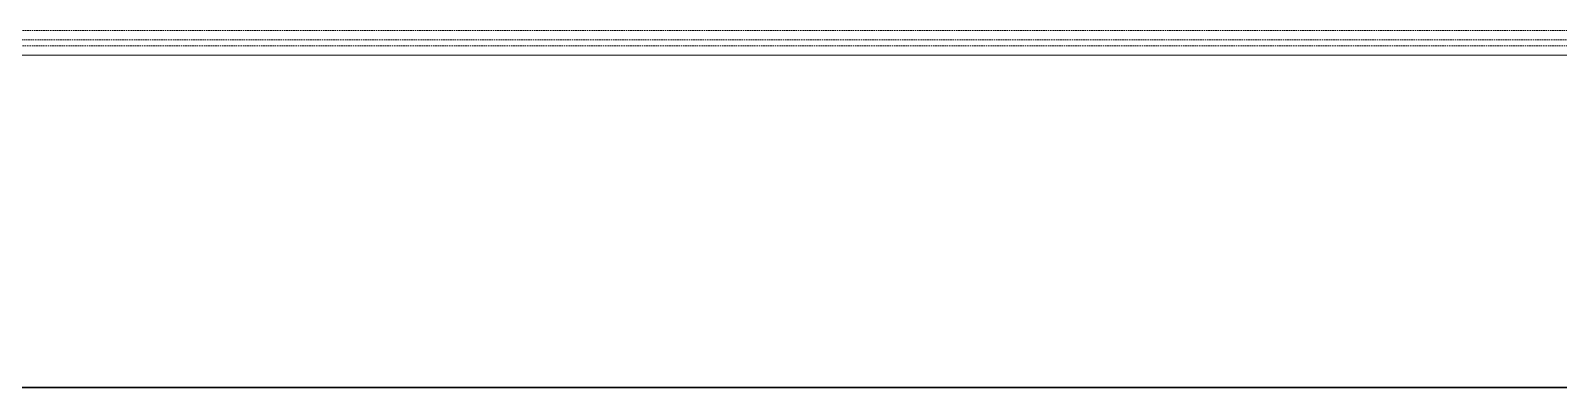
# Model space of a CAD drawing. Extents: x -1457 to 23780, y -2071 to 4205.
# Drawn here: x 14793.1 to 15042.9, y 2308.7 to 2367 of the extents above; entities that cross this region are included whole.
import ezdxf

# ---------------------------------------------------------------- set-up
doc = ezdxf.new("R2010")
doc.units = 0
doc.header["$MEASUREMENT"] = 0
doc.linetypes.add('HIDDEN', pattern=[0.375, 0.25, -0.125])
doc.layers.add('E-KABLO', color=7, linetype='Continuous', lineweight=30)
doc.layers.add('M-TEFRIS2-015', color=129, linetype='Continuous', lineweight=9)

msp = doc.modelspace()

# ---------------------------------------------------------------- linework, layer by layer
at = {"layer": 'E-KABLO', "color": 6}
msp.add_line((16574.04, 2308.69), (14152.89, 2308.69), dxfattribs=at)
at = {"layer": 'M-TEFRIS2-015', "linetype": 'HIDDEN', "lineweight": 0}
for p, q in [((15165.54, 2367), (14649.46, 2367)), ((14646.46, 2365.5), (15168.53, 2365.5)), ((15168.53, 2364.5), (14646.46, 2364.5)), ((14182.5, 2363), (16650.5, 2363)), ((15170.5, 2363), (14554.5, 2363)), ((15165.54, 2363), (14649.45, 2363))]:
    msp.add_line(p, q, dxfattribs=at)

doc.saveas('drawing.dxf')
